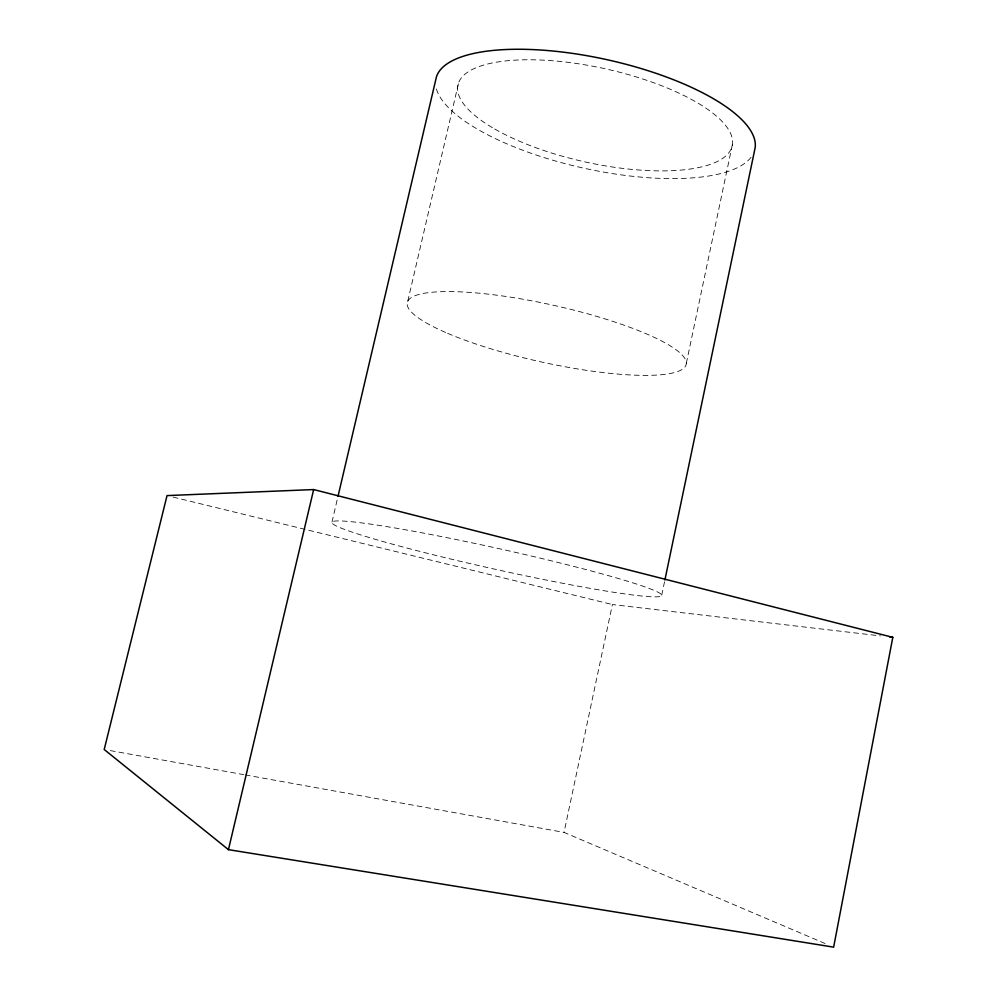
<?xml version="1.0" encoding="UTF-8"?>
<svg xmlns="http://www.w3.org/2000/svg" width="997" height="997" viewBox="0 0 997 997"><rect width="100%" height="100%" fill="white"/><g stroke="black" fill="none" stroke-linecap="round" stroke-linejoin="round"><path stroke-width="0.75" stroke-dasharray="4.99 3.74" d="M661.721 595.209L664.588 581.513M686.335 363.244L732.546 143.792M825.092 943.511L564.028 832.383L612.395 604.543L880.476 635.899M407.761 301.244L458.645 82.676M331.976 522.017L337.659 497.777M110.331 750.604L243.679 774.632M245.212 774.906L564.028 832.383M173.079 497.067L612.395 604.543M751.077 157.264A163.334 55.471 12.5 0 1 584.84 168.406A163.334 55.471 12.5 0 1 436.287 88.471M381.49 541.109A168.954 10.469 12.5 0 0 656.599 596.842A168.954 10.469 12.5 0 0 452.214 538.729A168.954 10.469 12.5 0 0 381.49 541.109M494.736 129.024A140.465 47.644 12.5 0 0 726.701 155.133A140.465 47.644 12.5 0 0 563.878 61.851A140.465 47.644 12.5 0 0 494.736 129.024M447.641 333.334A142.833 28.975 12.5 0 0 681.437 369.837A142.833 28.975 12.5 0 0 511.149 297.256A142.833 28.975 12.5 0 0 447.641 333.334"/><path stroke-width="1.5" d="M892.801 637.345L833.642 947.15L228.45 849.656L104.199 749.495L167.035 495.596L313.656 489.564L892.801 637.345L889.723 636.983M664.899 579.992L755.14 147.793A163.334 55.471 12.5 0 0 608.07 59.92A163.334 55.471 12.5 0 0 436.487 76.682L338.02 496.269M228.45 849.656L313.656 489.564"/></g></svg>
